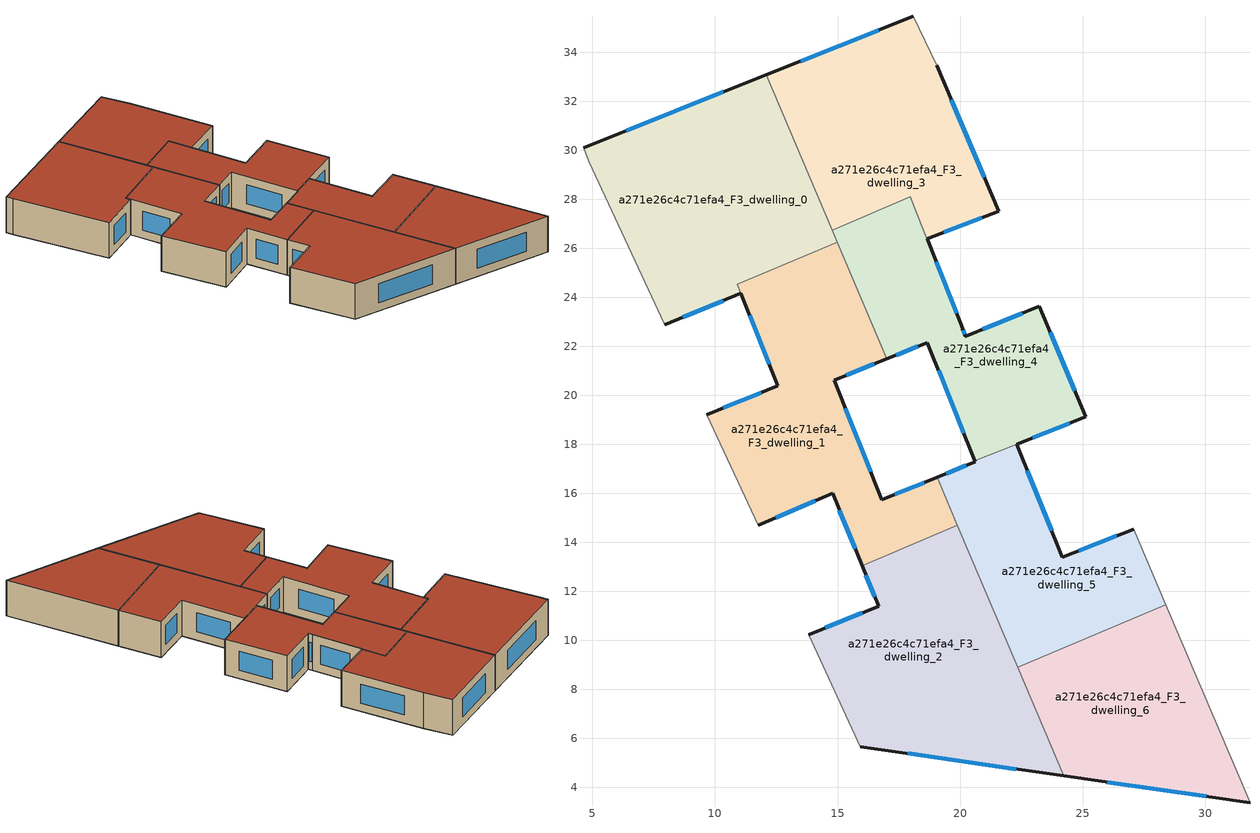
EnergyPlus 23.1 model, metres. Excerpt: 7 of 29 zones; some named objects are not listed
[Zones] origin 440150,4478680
a271e26c4c71efa4_F3_dwelling_0
 floor to a271e26c4c71efa4_F2_dwelling_0 (EU_floor_Construction): 14.98,26.26 12.09,33.08 4.63,30.1 4.85,29.56 7.96,22.88 11.06,24.16 10.91,24.53 z9
 wall outside (EU_wall_Construction): 4.63,30.1 12.09,33.08 / 11.06,24.16 7.96,22.88 z9:12
 wall adiabatic (EU_wall_Construction): 7.96,22.88 4.85,29.56 4.63,30.1 z9:12
 wall to a271e26c4c71efa4_F3_dwelling_3 (EU_wall_Construction): 12.09,33.08 14.78,26.74 z9:12
 wall to a271e26c4c71efa4_F3_dwelling_1 (EU_wall_Construction): 14.98,26.26 10.91,24.53 11.06,24.16 z9:12
 wall to a271e26c4c71efa4_F3_dwelling_4 (EU_wall_Construction): 14.78,26.74 14.98,26.26 z9:12
 window (EU_Window_Construction): 6.38,30.8 10.34,32.38 / 10.33,23.86 8.68,23.18 z9.7:11.3
 roof outside (EU_roof_Construction): 12.09,33.08 14.98,26.26 10.91,24.53 11.06,24.16 7.96,22.88 4.85,29.56 4.63,30.1 z12
a271e26c4c71efa4_F3_dwelling_1
 floor to a271e26c4c71efa4_F2_dwelling_1 (EU_floor_Construction): 19.89,14.71 19.06,16.66 16.81,15.74 14.86,20.62 17.01,21.49 14.98,26.26 10.91,24.53 12.56,20.38 9.66,19.22 11.76,14.69 14.8,16 16,13.05 z9
 wall outside (EU_wall_Construction): 17.01,21.49 14.86,20.62 16.81,15.74 19.06,16.66 / 16,13.05 14.8,16 11.76,14.69 / 9.66,19.22 12.56,20.38 11.06,24.16 z9:12
 wall to a271e26c4c71efa4_F3_dwelling_2 (EU_wall_Construction): 19.89,14.71 16,13.05 z9:12
 wall adiabatic (EU_wall_Construction): 11.76,14.69 9.66,19.22 z9:12
 wall to a271e26c4c71efa4_F3_dwelling_4 (EU_wall_Construction): 14.98,26.26 17.01,21.49 z9:12
 wall to a271e26c4c71efa4_F3_dwelling_5 (EU_wall_Construction): 19.06,16.66 19.89,14.71 z9:12
 window (EU_Window_Construction): 16.51,21.28 15.36,20.82 / 15.32,19.48 16.35,16.88 / 17.33,15.96 18.54,16.44 / 15.72,13.74 15.08,15.31 / 14.09,15.7 12.47,15 / 10.34,19.49 11.88,20.11 / 12.21,21.27 11.41,23.27 z9.7:11.3
 roof outside (EU_roof_Construction): 14.98,26.26 17.01,21.49 14.86,20.62 16.81,15.74 19.06,16.66 19.89,14.71 16,13.05 14.8,16 11.76,14.69 9.66,19.22 12.56,20.38 10.91,24.53 z12
a271e26c4c71efa4_F3_dwelling_2
 floor to a271e26c4c71efa4_F2_dwelling_2 (EU_floor_Construction): 24.24,4.47 19.89,14.71 16,13.05 16.68,11.39 13.83,10.24 15.92,5.67 z9
 wall outside (EU_wall_Construction): 24.24,4.47 15.92,5.67 / 13.83,10.24 16.68,11.39 16,13.05 z9:12
 wall adiabatic (EU_wall_Construction): 15.92,5.67 13.83,10.24 z9:12
 wall to a271e26c4c71efa4_F3_dwelling_6 (EU_wall_Construction): 22.36,8.9 24.24,4.47 z9:12
 wall to a271e26c4c71efa4_F3_dwelling_5 (EU_wall_Construction): 19.89,14.71 22.36,8.9 z9:12
 window (EU_Window_Construction): 22.29,4.75 17.87,5.39 / 14.5,10.51 16.01,11.12 / 16.52,11.78 16.16,12.66 z9.7:11.3
 roof outside (EU_roof_Construction): 19.89,14.71 24.24,4.47 15.92,5.67 13.83,10.24 16.68,11.39 16,13.05 z12
a271e26c4c71efa4_F3_dwelling_3
 floor to a271e26c4c71efa4_F2_dwelling_3 (EU_floor_Construction): 20.22,22.42 18.66,26.38 21.57,27.51 19.06,33.46 18.08,35.47 12.09,33.08 14.78,26.74 17.97,28.1 z9
 wall outside (EU_wall_Construction): 12.09,33.08 18.08,35.47 / 19.06,33.46 21.57,27.51 18.66,26.38 20.23,22.42 / 20.22,22.42 20.1,22.73 z9:12; 20.22,22.42,12 20.23,22.42,9 20.22,22.42,9
 wall to a271e26c4c71efa4_F3_dwelling_4 (EU_wall_Construction): 20.1,22.73 17.97,28.1 14.78,26.74 z9:12
 wall adiabatic (EU_wall_Construction): 18.08,35.47 19.06,33.46 z9:12
 window (EU_Window_Construction): 13.49,33.64 16.68,34.91 / 19.65,32.07 20.98,28.91 / 20.89,27.25 19.34,26.65 / 19.02,25.46 19.86,23.35 / 20.19,22.49 20.13,22.66 z9.7:11.3
 roof outside (EU_roof_Construction): 19.06,33.46 21.57,27.51 18.66,26.38 20.22,22.42 17.97,28.1 14.78,26.74 12.09,33.08 18.08,35.47 z12
a271e26c4c71efa4_F3_dwelling_4
 floor to a271e26c4c71efa4_F2_dwelling_4 (EU_floor_Construction): 25.13,19.13 23.24,23.63 20.23,22.42 20.1,22.73 17.97,28.1 14.78,26.74 17.01,21.49 18.67,22.15 20.61,17.33 z9
 wall outside (EU_wall_Construction): 20.61,17.33 18.67,22.15 17.01,21.49 / 20.1,22.73 20.23,22.42 23.24,23.63 25.13,19.13 22.31,18.01 z9:12
 wall to a271e26c4c71efa4_F3_dwelling_5 (EU_wall_Construction): 22.31,18.01 20.61,17.33 z9:12
 window (EU_Window_Construction): 20.15,18.46 19.13,21.02 / 18.28,22 17.4,21.64 / 20.13,22.66 20.2,22.49 / 20.93,22.7 22.53,23.34 / 23.68,22.57 24.69,20.18 / 24.47,18.87 22.97,18.27 z9.7:11.3
 roof outside (EU_roof_Construction): 23.24,23.63 25.13,19.13 20.61,17.33 18.67,22.15 17.01,21.49 14.78,26.74 17.97,28.1 20.1,22.73 20.23,22.42 z12
a271e26c4c71efa4_F3_dwelling_5
 floor to a271e26c4c71efa4_F2_dwelling_5 (EU_floor_Construction): 28.39,11.46 27.08,14.54 24.17,13.4 22.31,18.01 20.61,17.33 20.62,17.29 19.06,16.66 22.36,8.9 z9
 wall outside (EU_wall_Construction): 22.31,18 24.17,13.4 27.08,14.54 / 19.06,16.66 20.62,17.29 20.61,17.33 z9:12; 22.31,18,12 22.31,18.01,9 22.31,18,9
 wall adiabatic (EU_wall_Construction): 27.08,14.54 28.39,11.46 z9:12
 wall to a271e26c4c71efa4_F3_dwelling_6 (EU_wall_Construction): 28.39,11.46 22.36,8.9 z9:12
 window (EU_Window_Construction): 22.75,16.92 23.74,14.47 / 24.85,13.66 26.4,14.27 / 19.43,16.8 20.26,17.14 z9.7:11.3
 roof outside (EU_roof_Construction): 27.08,14.54 28.39,11.46 22.36,8.9 19.06,16.66 20.62,17.29 20.61,17.33 22.31,18 24.17,13.4 z12
a271e26c4c71efa4_F3_dwelling_6
 floor to a271e26c4c71efa4_F2_dwelling_6 (EU_floor_Construction): 31.83,3.38 28.39,11.46 22.36,8.9 24.24,4.47 z9
 wall outside (EU_wall_Construction): 31.83,3.38 24.24,4.47 z9:12
 wall adiabatic (EU_wall_Construction): 28.39,11.46 31.83,3.38 z9:12
 window (EU_Window_Construction): 30.06,3.63 26.02,4.22 z9.7:11.3
 roof outside (EU_roof_Construction): 28.39,11.46 31.83,3.38 24.24,4.47 22.36,8.9 z12
[Building]
EU S2 Campaign: North Axis=0; Terrain=City; Solar Distribution=FullExterior
[Site:Location]
Madrid: Latitude=40.5; Longitude=-3.5; Time Zone=1; Elevation=609
[SizingPeriod:WeatherFileDays]
AnnualSizingPeriod: Begin Month=1; Begin Day of Month=1; End Month=12; End Day of Month=31; Day of Week for Start Day=Monday; Use Weather File Daylight Saving Period=No; Use Weather File Rain and Snow Indicators=No
[MATERIAL]
EU_InternalMass_Material: Roughness=MediumRough; Thickness=0.1; Conductivity=1; Density=1800; Specific Heat=900; Thermal Absorptance=0.9; Solar Absorptance=0.7; Visible Absorptance=0.7
[MATERIAL:NOMASS] Roughness=MediumRough; Thermal Absorptance=0.9; Solar Absorptance=0.7; Visible Absorptance=0.7
Name | Thermal Resistance
EU_wall_NoMass | 0.419739
EU_roof_NoMass | 0.352165
EU_floor_NoMass | 0.608284
[WINDOWMATERIAL:SIMPLEGLAZINGSYSTEM]
EU_Window_SimpleGlazing: UFactor=4.8352; Solar Heat Gain Coefficient=0.85; Visible Transmittance=0.85
[CONSTRUCTION]
EU_wall_Construction: EU_wall_NoMass
EU_roof_Construction: EU_roof_NoMass
EU_floor_Construction: EU_floor_NoMass
EU_InternalMass_Construction: EU_InternalMass_Material
EU_Window_Construction: EU_Window_SimpleGlazing
[ZONE] Type=1; Multiplier=1; Ceiling Height=autocalculate; Floor Area=autocalculate; Part of Total Floor Area=Yes
Name | Volume
a271e26c4c71efa4_F3_dwelling_0 | 182.083
a271e26c4c71efa4_F3_dwelling_1 | 174.422
a271e26c4c71efa4_F3_dwelling_2 | 178.261
a271e26c4c71efa4_F3_dwelling_3 | 151.459
a271e26c4c71efa4_F3_dwelling_4 | 130.63
a271e26c4c71efa4_F3_dwelling_5 | 119.01
a271e26c4c71efa4_F3_dwelling_6 | 133.726
[INTERNALMASS] Construction=EU_InternalMass_Construction
Name | Zone or ZoneList | Surface Area
a271e26c4c71efa4_F3_dwelling_0_EU_InternalMass | a271e26c4c71efa4_F3_dwelling_0 | 60.6948
a271e26c4c71efa4_F3_dwelling_1_EU_InternalMass | a271e26c4c71efa4_F3_dwelling_1 | 58.154
a271e26c4c71efa4_F3_dwelling_2_EU_InternalMass | a271e26c4c71efa4_F3_dwelling_2 | 59.42
a271e26c4c71efa4_F3_dwelling_3_EU_InternalMass | a271e26c4c71efa4_F3_dwelling_3 | 50.4981
a271e26c4c71efa4_F3_dwelling_4_EU_InternalMass | a271e26c4c71efa4_F3_dwelling_4 | 43.5434
a271e26c4c71efa4_F3_dwelling_5_EU_InternalMass | a271e26c4c71efa4_F3_dwelling_5 | 39.678
a271e26c4c71efa4_F3_dwelling_6_EU_InternalMass | a271e26c4c71efa4_F3_dwelling_6 | 44.5754
[OTHEREQUIPMENT] Fuel Type=Electricity; Design Level Calculation Method=Watts/Area; Power per Zone Floor Area=1; Fraction Latent=0; Fraction Radiant=0; Fraction Lost=0; Carbon Dioxide Generation Rate=0; EndUse Subcategory=EU_Step8_InternalGains
Name | Zone or ZoneList or Space or SpaceList | Schedule
EU_Step8_InternalGain_a271e26c4c71efa4_F3_dwelling_0_f000 | a271e26c4c71efa4_F3_dwelling_0 | EU_Step8_GainSchedule_a271e26c4c71efa4_F3_dwelling_0_f000
EU_Step8_InternalGain_a271e26c4c71efa4_F3_dwelling_1_f000 | a271e26c4c71efa4_F3_dwelling_1 | EU_Step8_GainSchedule_a271e26c4c71efa4_F3_dwelling_1_f000
EU_Step8_InternalGain_a271e26c4c71efa4_F3_dwelling_2_f000 | a271e26c4c71efa4_F3_dwelling_2 | EU_Step8_GainSchedule_a271e26c4c71efa4_F3_dwelling_2_f000
EU_Step8_InternalGain_a271e26c4c71efa4_F3_dwelling_3_f000 | a271e26c4c71efa4_F3_dwelling_3 | EU_Step8_GainSchedule_a271e26c4c71efa4_F3_dwelling_3_f000
EU_Step8_InternalGain_a271e26c4c71efa4_F3_dwelling_4_f000 | a271e26c4c71efa4_F3_dwelling_4 | EU_Step8_GainSchedule_a271e26c4c71efa4_F3_dwelling_4_f000
EU_Step8_InternalGain_a271e26c4c71efa4_F3_dwelling_5_f000 | a271e26c4c71efa4_F3_dwelling_5 | EU_Step8_GainSchedule_a271e26c4c71efa4_F3_dwelling_5_f000
EU_Step8_InternalGain_a271e26c4c71efa4_F3_dwelling_6_f000 | a271e26c4c71efa4_F3_dwelling_6 | EU_Step8_GainSchedule_a271e26c4c71efa4_F3_dwelling_6_f000
[ZONEVENTILATION:DESIGNFLOWRATE] Schedule=EU_AlwaysOn; Design Flow Rate Calculation Method=AirChanges/Hour; Air Changes per Hour=0.703302; Ventilation Type=Natural; Fan Pressure Rise=0; Fan Total Efficiency=1; Constant Term Coefficient=1; Temperature Term Coefficient=0; Velocity Term Coefficient=0; Velocity Squared Term Coefficient=0; Minimum Indoor Temperature=-100; Maximum Indoor Temperature=100; Delta Temperature=-100; Minimum Outdoor Temperature=-100; Maximum Outdoor Temperature=100; Maximum Wind Speed=40
Name | Zone or ZoneList or Space or SpaceList
EU_ConstantAir_a271e26c4c71efa4_F3_dwelling_0 | a271e26c4c71efa4_F3_dwelling_0
EU_ConstantAir_a271e26c4c71efa4_F3_dwelling_1 | a271e26c4c71efa4_F3_dwelling_1
EU_ConstantAir_a271e26c4c71efa4_F3_dwelling_2 | a271e26c4c71efa4_F3_dwelling_2
EU_ConstantAir_a271e26c4c71efa4_F3_dwelling_3 | a271e26c4c71efa4_F3_dwelling_3
EU_ConstantAir_a271e26c4c71efa4_F3_dwelling_4 | a271e26c4c71efa4_F3_dwelling_4
EU_ConstantAir_a271e26c4c71efa4_F3_dwelling_5 | a271e26c4c71efa4_F3_dwelling_5
EU_ConstantAir_a271e26c4c71efa4_F3_dwelling_6 | a271e26c4c71efa4_F3_dwelling_6
[HVACTEMPLATE:ZONE:IDEALLOADSAIRSYSTEM] System Availability Schedule=EU_AlwaysOn; Maximum Heating Supply Air Temperature=50; Minimum Cooling Supply Air Temperature=13; Maximum Heating Supply Air Humidity Ratio=0.0156; Minimum Cooling Supply Air Humidity Ratio=0.0077; Heating Limit=NoLimit; Cooling Limit=NoLimit; Heating Availability Schedule=EU_AlwaysOn; Cooling Availability Schedule=EU_CoolingOff; Dehumidification Control Type=ConstantSensibleHeatRatio; Cooling Sensible Heat Ratio=0.7; Dehumidification Setpoint=60; Humidification Control Type=None; Humidification Setpoint=30; Outdoor Air Method=None; Outdoor Air Flow Rate per Person=0.00944; Outdoor Air Flow Rate per Zone Floor Area=0; Outdoor Air Flow Rate per Zone=0; Demand Controlled Ventilation Type=None; Outdoor Air Economizer Type=NoEconomizer; Heat Recovery Type=None; Sensible Heat Recovery Effectiveness=0.7; Latent Heat Recovery Effectiveness=0.65
Name | Template Thermostat
a271e26c4c71efa4_F3_dwelling_0 | EU_HeatOnly_a271e26c4c71efa4_F3_dwelling_0
a271e26c4c71efa4_F3_dwelling_1 | EU_HeatOnly_a271e26c4c71efa4_F3_dwelling_1
a271e26c4c71efa4_F3_dwelling_2 | EU_HeatOnly_a271e26c4c71efa4_F3_dwelling_2
a271e26c4c71efa4_F3_dwelling_3 | EU_HeatOnly_a271e26c4c71efa4_F3_dwelling_3
a271e26c4c71efa4_F3_dwelling_4 | EU_HeatOnly_a271e26c4c71efa4_F3_dwelling_4
a271e26c4c71efa4_F3_dwelling_5 | EU_HeatOnly_a271e26c4c71efa4_F3_dwelling_5
a271e26c4c71efa4_F3_dwelling_6 | EU_HeatOnly_a271e26c4c71efa4_F3_dwelling_6
[SIZING:ZONE] Zone Cooling Design Supply Air Temperature Input Method=SupplyAirTemperature; Zone Cooling Design Supply Air Temperature=13; Zone Heating Design Supply Air Temperature Input Method=SupplyAirTemperature; Zone Heating Design Supply Air Temperature=50; Zone Cooling Design Supply Air Humidity Ratio=0.008; Zone Heating Design Supply Air Humidity Ratio=0.008; Cooling Design Air Flow Method=DesignDay; Cooling Design Air Flow Rate=0; Cooling Minimum Air Flow per Zone Floor Area=0.000762; Cooling Minimum Air Flow=0; Cooling Minimum Air Flow Fraction=0.2; Heating Design Air Flow Method=DesignDay; Heating Design Air Flow Rate=0; Heating Maximum Air Flow per Zone Floor Area=0.002032; Heating Maximum Air Flow=0.141576; Heating Maximum Air Flow Fraction=0.3; Account for Dedicated Outdoor Air System=No; Dedicated Outdoor Air System Control Strategy=NeutralSupplyAir; Dedicated Outdoor Air Low Setpoint Temperature for Design=autosize; Dedicated Outdoor Air High Setpoint Temperature for Design=autosize; Zone Load Sizing Method=Sensible Load Only No Latent Load; Zone Latent Cooling Design Supply Air Humidity Ratio Input Method=HumidityRatioDifference; Zone Cooling Design Supply Air Humidity Ratio Difference=0.005; Zone Latent Heating Design Supply Air Humidity Ratio Input Method=HumidityRatioDifference; Zone Humidification Design Supply Air Humidity Ratio Difference=0.005
a271e26c4c71efa4_F3_dwelling_0; a271e26c4c71efa4_F3_dwelling_1; a271e26c4c71efa4_F3_dwelling_2; a271e26c4c71efa4_F3_dwelling_3; a271e26c4c71efa4_F3_dwelling_4; a271e26c4c71efa4_F3_dwelling_5; a271e26c4c71efa4_F3_dwelling_6
[SCHEDULE:CONSTANT]
Name | Hourly Value
EU_AlwaysOn | 1
EU_CoolingOff | 0
[SCHEDULE:FILE] Column Number=1; Rows to Skip at Top=0; Number of Hours of Data=8760; Column Separator=Comma; Interpolate to Timestep=No; Minutes per Item=60; Adjust Schedule for Daylight Savings=Yes
Name | File
EU_Step8_GainSchedule_a271e26c4c71efa4_F3_dwelling_0_f000 | ../../schedules/a271e26c4c71efa4/a271e26c4c71efa4_F3_dwelling_0_f000_gain.csv
EU_Step8_GainSchedule_a271e26c4c71efa4_F3_dwelling_1_f000 | ../../schedules/a271e26c4c71efa4/a271e26c4c71efa4_F3_dwelling_1_f000_gain.csv
EU_Step8_GainSchedule_a271e26c4c71efa4_F3_dwelling_2_f000 | ../../schedules/a271e26c4c71efa4/a271e26c4c71efa4_F3_dwelling_2_f000_gain.csv
EU_Step8_GainSchedule_a271e26c4c71efa4_F3_dwelling_3_f000 | ../../schedules/a271e26c4c71efa4/a271e26c4c71efa4_F3_dwelling_3_f000_gain.csv
EU_Step8_GainSchedule_a271e26c4c71efa4_F3_dwelling_4_f000 | ../../schedules/a271e26c4c71efa4/a271e26c4c71efa4_F3_dwelling_4_f000_gain.csv
EU_Step8_GainSchedule_a271e26c4c71efa4_F3_dwelling_5_f000 | ../../schedules/a271e26c4c71efa4/a271e26c4c71efa4_F3_dwelling_5_f000_gain.csv
EU_Step8_GainSchedule_a271e26c4c71efa4_F3_dwelling_6_f000 | ../../schedules/a271e26c4c71efa4/a271e26c4c71efa4_F3_dwelling_6_f000_gain.csv
